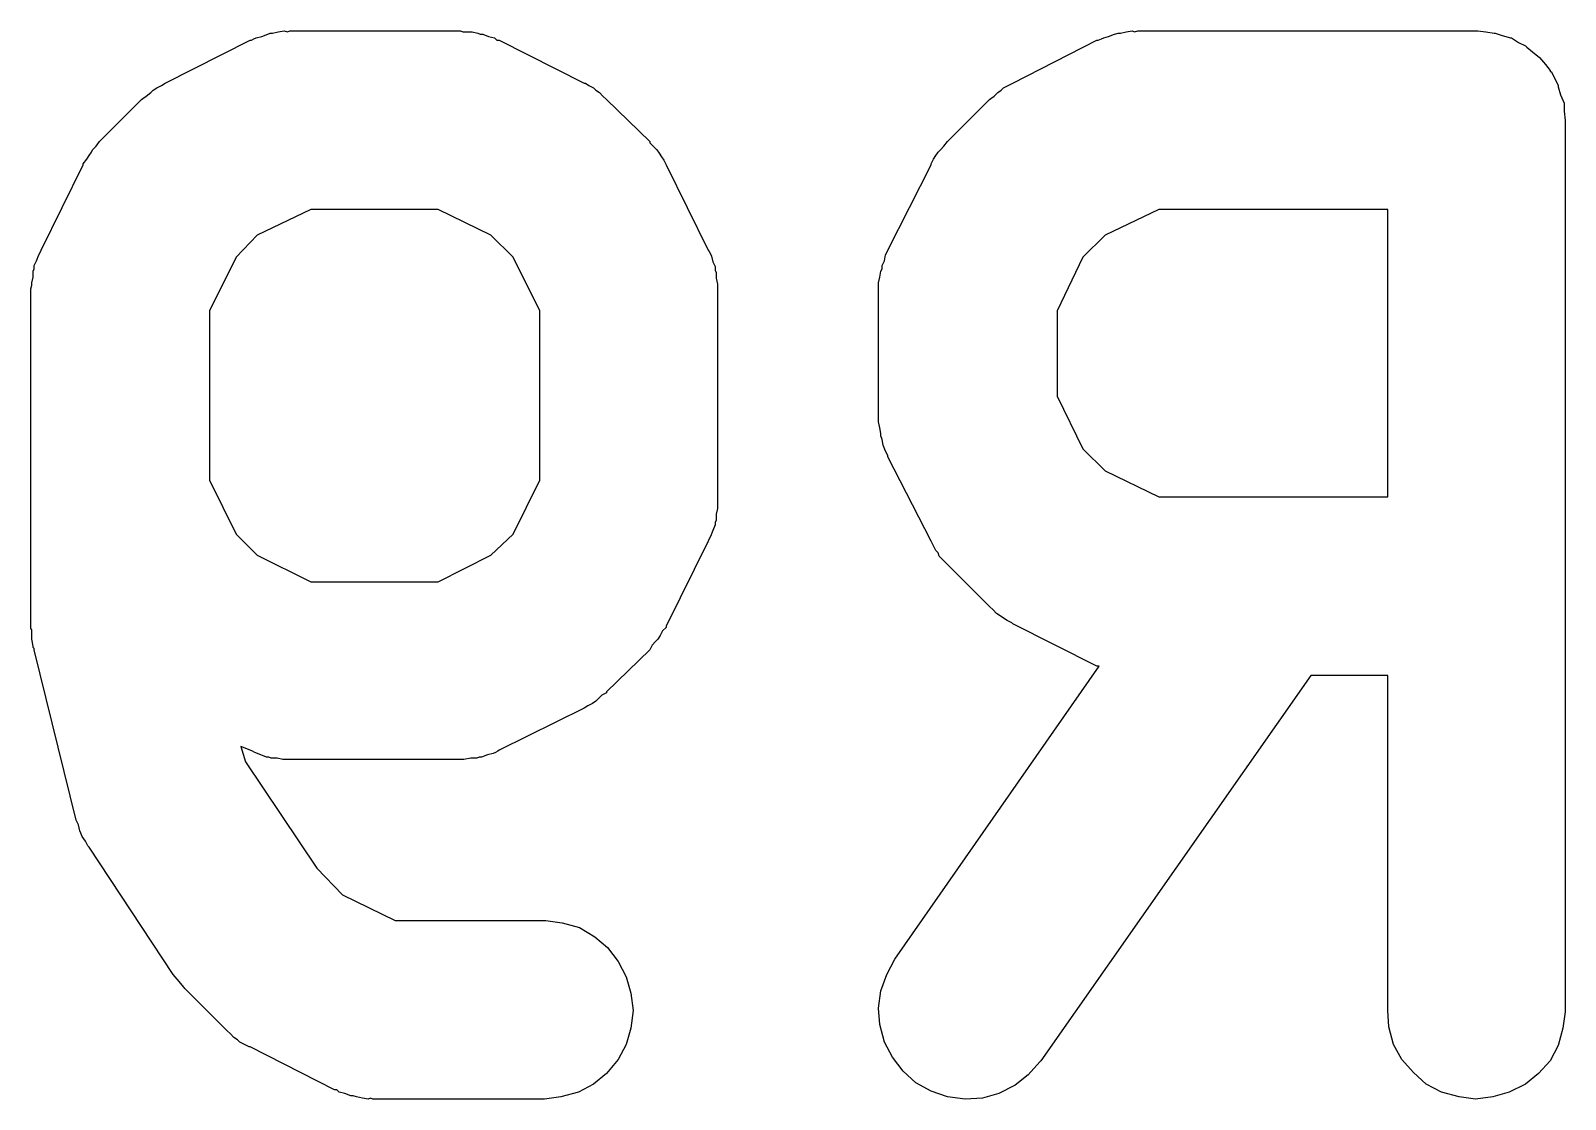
# Model space of a CAD drawing. Extents: x 99.2 to 141.2, y -118.7 to -76.
# Drawn here: x 109.527 to 110.841, y -115.032 to -114.117 of the extents above; entities that cross this region are included whole.
import ezdxf

# ---------------------------------------------------------------- set-up
doc = ezdxf.new("R2010")
doc.units = 0
doc.layers.add('BLACK', color=7, linetype='CONTINUOUS')

msp = doc.modelspace()

# ---------------------------------------------------------------- linework, layer by layer
at = {"layer": 'BLACK', "linetype": 'CONTINUOUS'}
for p, q in [((109.725, -114.122), (109.73, -114.12)), ((109.73, -114.12), (109.732, -114.119)), ((109.732, -114.119), (109.734, -114.119)), ((109.734, -114.119), (109.739, -114.118)), ((109.739, -114.118), (109.744, -114.117)), ((109.744, -114.117), (109.747, -114.118)), ((109.747, -114.118), (109.749, -114.117)), ((109.749, -114.117), (109.894, -114.117)), ((109.894, -114.117), (109.895, -114.117)), ((109.895, -114.117), (109.897, -114.118)), ((109.897, -114.118), (109.9, -114.118)), ((109.9, -114.118), (109.905, -114.118)), ((109.905, -114.118), (109.91, -114.119)), ((109.91, -114.119), (109.912, -114.12)), ((109.912, -114.12), (109.914, -114.12)), ((109.914, -114.12), (109.919, -114.122)), ((110.45, -114.122), (110.455, -114.12)), ((110.455, -114.12), (110.458, -114.119)), ((110.458, -114.119), (110.46, -114.119)), ((110.46, -114.119), (110.465, -114.118)), ((110.465, -114.118), (110.47, -114.117)), ((110.47, -114.117), (110.472, -114.118)), ((110.472, -114.118), (110.475, -114.117)), ((110.475, -114.117), (110.765, -114.117)), ((110.765, -114.117), (110.765, -114.117)), ((110.765, -114.117), (110.765, -114.117)), ((110.765, -114.117), (110.766, -114.117)), ((110.765, -114.117), (110.765, -114.117)), ((110.766, -114.117), (110.773, -114.118)), ((110.773, -114.118), (110.78, -114.119)), ((110.78, -114.119), (110.78, -114.119)), ((110.78, -114.119), (110.781, -114.119)), ((110.781, -114.119), (110.787, -114.121)), ((109.642, -114.162), (109.715, -114.125)), ((109.715, -114.125), (109.716, -114.125)), ((109.716, -114.125), (109.718, -114.124)), ((109.718, -114.124), (109.72, -114.123)), ((109.72, -114.123), (109.725, -114.122)), ((109.919, -114.122), (109.924, -114.123)), ((109.924, -114.123), (109.926, -114.125)), ((109.926, -114.125), (109.928, -114.125)), ((109.928, -114.125), (110.001, -114.162)), ((110.368, -114.162), (110.44, -114.125)), ((110.44, -114.125), (110.441, -114.125)), ((110.441, -114.125), (110.444, -114.124)), ((110.444, -114.124), (110.446, -114.123)), ((110.446, -114.123), (110.45, -114.122)), ((110.787, -114.121), (110.794, -114.123)), ((110.794, -114.123), (110.795, -114.123)), ((110.795, -114.123), (110.795, -114.123)), ((110.795, -114.123), (110.801, -114.127)), ((110.801, -114.127), (110.807, -114.13)), ((110.807, -114.13), (110.808, -114.131)), ((110.808, -114.131), (110.808, -114.131)), ((110.808, -114.131), (110.813, -114.135)), ((110.813, -114.135), (110.819, -114.14)), ((110.819, -114.14), (110.819, -114.14)), ((110.819, -114.14), (110.819, -114.14)), ((110.819, -114.14), (110.824, -114.146)), ((110.824, -114.146), (110.828, -114.151)), ((110.828, -114.151), (110.828, -114.152)), ((110.828, -114.152), (110.829, -114.152)), ((110.829, -114.152), (110.832, -114.158)), ((110.832, -114.158), (110.835, -114.164)), ((109.623, -114.175), (109.626, -114.173)), ((109.626, -114.173), (109.63, -114.17)), ((109.63, -114.17), (109.632, -114.168)), ((109.632, -114.168), (109.635, -114.166)), ((109.635, -114.166), (109.639, -114.164)), ((109.639, -114.164), (109.642, -114.162)), ((110.001, -114.162), (110.002, -114.162)), ((110.002, -114.162), (110.005, -114.164)), ((110.005, -114.164), (110.009, -114.166)), ((110.009, -114.166), (110.011, -114.168)), ((110.011, -114.168), (110.014, -114.17)), ((110.014, -114.17), (110.017, -114.173)), ((110.017, -114.173), (110.02, -114.176)), ((110.349, -114.175), (110.352, -114.173)), ((110.352, -114.173), (110.355, -114.17)), ((110.355, -114.17), (110.358, -114.168)), ((110.358, -114.168), (110.36, -114.166)), ((110.36, -114.166), (110.364, -114.164)), ((110.364, -114.164), (110.368, -114.162)), ((110.835, -114.164), (110.835, -114.165)), ((110.835, -114.165), (110.835, -114.165)), ((110.835, -114.165), (110.837, -114.172)), ((110.837, -114.172), (110.84, -114.179)), ((109.586, -114.212), (109.622, -114.176)), ((109.622, -114.176), (109.623, -114.175)), ((110.02, -114.176), (110.057, -114.212)), ((110.312, -114.212), (110.348, -114.176)), ((110.348, -114.176), (110.349, -114.175)), ((110.84, -114.179), (110.84, -114.179)), ((110.84, -114.179), (110.84, -114.179)), ((110.84, -114.179), (110.84, -114.186)), ((110.84, -114.186), (110.841, -114.194)), ((110.841, -114.194), (110.841, -114.956)), ((109.583, -114.216), (109.586, -114.212)), ((110.057, -114.212), (110.057, -114.213)), ((110.309, -114.216), (110.312, -114.212)), ((109.575, -114.227), (109.577, -114.224)), ((109.577, -114.224), (109.579, -114.221)), ((109.579, -114.221), (109.58, -114.219)), ((109.58, -114.219), (109.583, -114.216)), ((110.057, -114.213), (110.06, -114.216)), ((110.06, -114.216), (110.063, -114.219)), ((110.063, -114.219), (110.065, -114.222)), ((110.065, -114.222), (110.067, -114.225)), ((110.067, -114.225), (110.069, -114.228)), ((110.3, -114.227), (110.302, -114.224)), ((110.302, -114.224), (110.304, -114.221)), ((110.304, -114.221), (110.306, -114.219)), ((110.306, -114.219), (110.309, -114.216)), ((109.536, -114.305), (109.572, -114.232)), ((109.572, -114.231), (109.575, -114.227)), ((109.572, -114.232), (109.572, -114.231)), ((110.069, -114.228), (110.071, -114.232)), ((110.071, -114.232), (110.107, -114.305)), ((110.261, -114.305), (110.298, -114.232)), ((110.298, -114.231), (110.3, -114.227)), ((110.298, -114.232), (110.298, -114.231)), ((109.767, -114.27), (109.721, -114.292)), ((109.876, -114.27), (109.767, -114.27)), ((109.921, -114.292), (109.876, -114.27)), ((110.493, -114.27), (110.447, -114.292)), ((110.689, -114.27), (110.493, -114.27)), ((110.689, -114.516), (110.689, -114.27)), ((109.721, -114.292), (109.703, -114.311)), ((109.94, -114.311), (109.921, -114.292)), ((110.447, -114.292), (110.428, -114.311)), ((109.53, -114.318), (109.532, -114.314)), ((109.532, -114.314), (109.534, -114.309)), ((109.534, -114.309), (109.535, -114.307)), ((109.535, -114.307), (109.536, -114.305)), ((109.703, -114.311), (109.68, -114.357)), ((109.963, -114.357), (109.94, -114.311)), ((110.107, -114.305), (110.108, -114.306)), ((110.108, -114.306), (110.109, -114.308)), ((110.109, -114.308), (110.11, -114.31)), ((110.11, -114.31), (110.111, -114.315)), ((110.111, -114.315), (110.113, -114.319)), ((110.256, -114.318), (110.258, -114.314)), ((110.258, -114.314), (110.259, -114.309)), ((110.259, -114.309), (110.26, -114.307)), ((110.26, -114.307), (110.261, -114.305)), ((110.428, -114.311), (110.406, -114.357)), ((109.528, -114.333), (109.529, -114.328)), ((109.529, -114.323), (109.53, -114.321)), ((109.529, -114.328), (109.529, -114.323)), ((109.53, -114.321), (109.53, -114.318)), ((110.113, -114.319), (110.113, -114.322)), ((110.113, -114.322), (110.114, -114.324)), ((110.114, -114.324), (110.114, -114.329)), ((110.114, -114.329), (110.115, -114.334)), ((110.253, -114.333), (110.254, -114.328)), ((110.254, -114.328), (110.255, -114.323)), ((110.255, -114.323), (110.256, -114.321)), ((110.256, -114.321), (110.256, -114.318)), ((109.527, -114.338), (109.528, -114.335)), ((109.527, -114.339), (109.527, -114.338)), ((109.527, -114.629), (109.527, -114.339)), ((109.528, -114.335), (109.528, -114.333)), ((110.115, -114.334), (110.115, -114.336)), ((110.115, -114.336), (110.115, -114.339)), ((110.115, -114.339), (110.115, -114.52)), ((110.253, -114.335), (110.253, -114.333)), ((110.253, -114.338), (110.253, -114.335)), ((110.253, -114.339), (110.253, -114.338)), ((110.253, -114.448), (110.253, -114.339)), ((109.68, -114.357), (109.68, -114.502)), ((109.963, -114.502), (109.963, -114.357)), ((110.406, -114.357), (110.406, -114.43)), ((110.406, -114.43), (110.428, -114.475)), ((110.253, -114.45), (110.253, -114.448)), ((110.253, -114.452), (110.253, -114.45)), ((110.254, -114.457), (110.253, -114.452)), ((110.255, -114.462), (110.254, -114.457)), ((110.255, -114.464), (110.255, -114.462)), ((110.256, -114.467), (110.255, -114.464)), ((110.257, -114.472), (110.256, -114.467)), ((110.259, -114.477), (110.257, -114.472)), ((110.428, -114.475), (110.447, -114.494)), ((110.26, -114.479), (110.259, -114.477)), ((110.261, -114.481), (110.26, -114.479)), ((110.261, -114.482), (110.261, -114.481)), ((110.298, -114.554), (110.261, -114.482)), ((110.447, -114.494), (110.493, -114.516)), ((109.68, -114.502), (109.703, -114.548)), ((109.94, -114.548), (109.963, -114.502)), ((110.115, -114.526), (110.114, -114.531)), ((110.115, -114.52), (110.115, -114.521)), ((110.115, -114.521), (110.115, -114.523)), ((110.115, -114.523), (110.115, -114.526)), ((110.493, -114.516), (110.689, -114.516)), ((110.113, -114.54), (110.111, -114.545)), ((110.114, -114.536), (110.113, -114.538)), ((110.113, -114.538), (110.113, -114.54)), ((110.114, -114.531), (110.114, -114.536)), ((109.703, -114.548), (109.721, -114.566)), ((109.921, -114.566), (109.94, -114.548)), ((110.107, -114.554), (110.071, -114.627)), ((110.108, -114.552), (110.107, -114.554)), ((110.109, -114.55), (110.108, -114.552)), ((110.111, -114.545), (110.109, -114.55)), ((110.3, -114.558), (110.298, -114.554)), ((109.721, -114.566), (109.767, -114.589)), ((109.876, -114.589), (109.921, -114.566)), ((110.302, -114.562), (110.3, -114.558)), ((110.304, -114.564), (110.302, -114.562)), ((110.305, -114.567), (110.304, -114.564)), ((110.308, -114.57), (110.305, -114.567)), ((110.311, -114.573), (110.308, -114.57)), ((110.312, -114.574), (110.311, -114.573)), ((110.348, -114.61), (110.312, -114.574)), ((109.767, -114.589), (109.876, -114.589)), ((110.351, -114.613), (110.348, -114.61)), ((110.354, -114.616), (110.351, -114.613)), ((110.357, -114.618), (110.354, -114.616)), ((110.36, -114.62), (110.357, -114.618)), ((110.363, -114.622), (110.36, -114.62)), ((109.528, -114.63), (109.527, -114.629)), ((109.528, -114.632), (109.528, -114.63)), ((109.528, -114.638), (109.528, -114.632)), ((110.068, -114.631), (110.066, -114.635)), ((110.071, -114.628), (110.068, -114.631)), ((110.071, -114.627), (110.071, -114.628)), ((110.367, -114.624), (110.363, -114.622)), ((110.368, -114.625), (110.367, -114.624)), ((110.44, -114.661), (110.368, -114.625)), ((109.529, -114.644), (109.528, -114.638)), ((109.529, -114.645), (109.529, -114.644)), ((109.53, -114.646), (109.529, -114.645)), ((109.53, -114.647), (109.53, -114.646)), ((110.059, -114.643), (110.057, -114.647)), ((110.062, -114.64), (110.059, -114.643)), ((110.064, -114.638), (110.062, -114.64)), ((110.066, -114.635), (110.064, -114.638)), ((109.566, -114.793), (109.53, -114.647)), ((110.057, -114.647), (110.02, -114.683)), ((110.267, -114.912), (110.442, -114.661)), ((110.623, -114.669), (110.392, -114.999)), ((110.442, -114.661), (110.44, -114.661)), ((110.689, -114.669), (110.623, -114.669)), ((110.689, -114.956), (110.689, -114.669)), ((110.02, -114.684), (110.016, -114.686)), ((110.02, -114.683), (110.02, -114.684)), ((110.001, -114.697), (109.928, -114.733)), ((110.004, -114.695), (110.001, -114.697)), ((110.008, -114.693), (110.004, -114.695)), ((110.011, -114.691), (110.008, -114.693)), ((110.013, -114.689), (110.011, -114.691)), ((110.016, -114.686), (110.013, -114.689)), ((109.715, -114.733), (109.707, -114.73)), ((109.707, -114.73), (109.711, -114.743)), ((109.717, -114.734), (109.715, -114.733)), ((109.719, -114.735), (109.717, -114.734)), ((109.724, -114.737), (109.719, -114.735)), ((109.729, -114.739), (109.724, -114.737)), ((109.918, -114.737), (109.913, -114.739)), ((109.923, -114.736), (109.918, -114.737)), ((109.925, -114.735), (109.923, -114.736)), ((109.927, -114.734), (109.925, -114.735)), ((109.928, -114.733), (109.927, -114.734)), ((109.711, -114.743), (109.772, -114.834)), ((109.731, -114.739), (109.729, -114.739)), ((109.733, -114.74), (109.731, -114.739)), ((109.738, -114.74), (109.733, -114.74)), ((109.743, -114.741), (109.738, -114.74)), ((109.746, -114.741), (109.743, -114.741)), ((109.748, -114.741), (109.746, -114.741)), ((109.749, -114.741), (109.748, -114.741)), ((109.894, -114.741), (109.749, -114.741)), ((109.896, -114.741), (109.894, -114.741)), ((109.898, -114.741), (109.896, -114.741)), ((109.904, -114.74), (109.898, -114.741)), ((109.909, -114.74), (109.904, -114.74)), ((109.911, -114.739), (109.909, -114.74)), ((109.913, -114.739), (109.911, -114.739)), ((109.568, -114.797), (109.566, -114.793)), ((109.569, -114.802), (109.568, -114.797)), ((109.57, -114.804), (109.569, -114.802)), ((109.571, -114.807), (109.57, -114.804)), ((109.574, -114.811), (109.571, -114.807)), ((109.576, -114.815), (109.574, -114.811)), ((109.577, -114.816), (109.576, -114.815)), ((109.649, -114.925), (109.577, -114.816)), ((109.772, -114.834), (109.794, -114.857)), ((109.794, -114.857), (109.839, -114.879)), ((109.839, -114.879), (109.967, -114.879)), ((109.967, -114.879), (109.968, -114.879)), ((109.968, -114.879), (109.982, -114.881)), ((109.982, -114.881), (109.997, -114.885)), ((109.997, -114.885), (110.01, -114.893)), ((110.01, -114.893), (110.021, -114.902)), ((110.021, -114.902), (110.03, -114.914)), ((110.03, -114.914), (110.037, -114.927)), ((110.26, -114.925), (110.267, -114.912)), ((109.654, -114.931), (109.649, -114.925)), ((109.658, -114.936), (109.654, -114.931)), ((110.037, -114.927), (110.041, -114.941)), ((110.255, -114.939), (110.26, -114.925)), ((109.659, -114.937), (109.658, -114.936)), ((109.695, -114.973), (109.659, -114.937)), ((109.659, -114.937), (109.659, -114.937)), ((109.659, -114.937), (109.659, -114.937)), ((109.659, -114.937), (109.659, -114.937)), ((110.041, -114.941), (110.043, -114.956)), ((110.253, -114.954), (110.255, -114.939)), ((110.043, -114.956), (110.041, -114.971)), ((110.254, -114.968), (110.253, -114.954)), ((110.69, -114.97), (110.689, -114.956)), ((110.841, -114.957), (110.839, -114.971)), ((110.841, -114.956), (110.841, -114.957)), ((109.698, -114.976), (109.695, -114.973)), ((110.041, -114.971), (110.037, -114.985)), ((110.258, -114.983), (110.254, -114.968)), ((110.694, -114.985), (110.69, -114.97)), ((110.839, -114.971), (110.835, -114.986)), ((109.701, -114.979), (109.698, -114.976)), ((109.704, -114.981), (109.701, -114.979)), ((109.706, -114.983), (109.704, -114.981)), ((109.71, -114.985), (109.706, -114.983)), ((109.714, -114.987), (109.71, -114.985)), ((109.715, -114.987), (109.714, -114.987)), ((109.787, -115.024), (109.715, -114.987)), ((110.037, -114.985), (110.03, -114.998)), ((110.265, -114.996), (110.258, -114.983)), ((110.701, -114.998), (110.694, -114.985)), ((110.835, -114.986), (110.828, -114.999)), ((110.03, -114.998), (110.02, -115.01)), ((110.274, -115.008), (110.265, -114.996)), ((110.391, -115), (110.381, -115.011)), ((110.392, -114.999), (110.391, -115)), ((110.711, -115.009), (110.701, -114.998)), ((110.828, -114.999), (110.818, -115.01)), ((110.02, -115.01), (110.009, -115.019)), ((110.285, -115.018), (110.274, -115.008)), ((110.381, -115.011), (110.37, -115.02)), ((110.722, -115.019), (110.711, -115.009)), ((110.818, -115.01), (110.807, -115.019)), ((109.789, -115.024), (109.787, -115.024)), ((109.791, -115.026), (109.789, -115.024)), ((109.796, -115.027), (109.791, -115.026)), ((109.801, -115.029), (109.796, -115.027)), ((109.996, -115.026), (109.981, -115.03)), ((110.009, -115.019), (109.996, -115.026)), ((110.298, -115.025), (110.285, -115.018)), ((110.312, -115.03), (110.298, -115.025)), ((110.356, -115.027), (110.342, -115.031)), ((110.37, -115.02), (110.356, -115.027)), ((110.735, -115.026), (110.722, -115.019)), ((110.75, -115.03), (110.735, -115.026)), ((110.793, -115.026), (110.779, -115.03)), ((110.807, -115.019), (110.793, -115.026)), ((109.803, -115.029), (109.801, -115.029)), ((109.806, -115.03), (109.803, -115.029)), ((109.811, -115.031), (109.806, -115.03)), ((109.816, -115.032), (109.811, -115.031)), ((109.818, -115.031), (109.816, -115.032)), ((109.82, -115.032), (109.818, -115.031)), ((109.821, -115.032), (109.82, -115.032)), ((109.967, -115.032), (109.821, -115.032)), ((109.981, -115.03), (109.967, -115.032)), ((110.327, -115.032), (110.312, -115.03)), ((110.342, -115.031), (110.327, -115.032)), ((110.764, -115.032), (110.75, -115.03)), ((110.779, -115.03), (110.764, -115.032))]:
    msp.add_line(p, q, dxfattribs=at)

doc.saveas('drawing.dxf')
